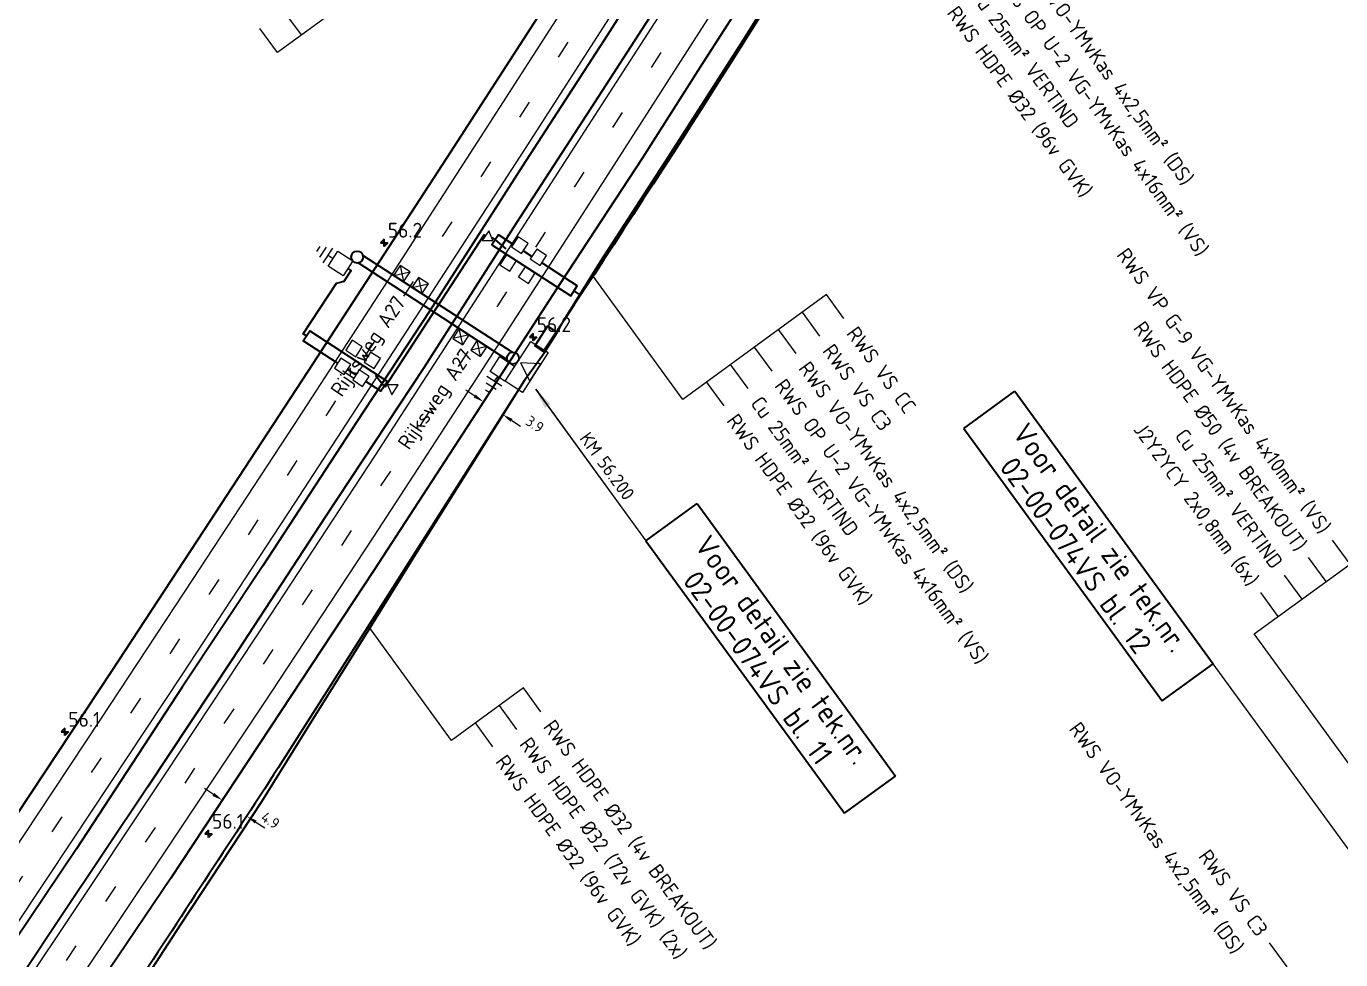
# Model space of a CAD drawing. Header units: metres. Extents: x 134219 to 139178, y 438661 to 444352.
# Drawn here: x 135219.3 to 135440.9, y 442764.8 to 442922.2 of the extents above; entities that cross this region are included whole.
import ezdxf
from ezdxf.enums import TextEntityAlignment as Align

# ---------------------------------------------------------------- set-up
doc = ezdxf.new("R2010")
doc.units = ezdxf.units.M
doc.linetypes.add('39strp', pattern=[12, 3, -9])
doc.layers.get('DEFPOINTS').update_dxf_attribs({"color": 193})
for name, color, linetype, lineweight in [('N-WE-AM-KILOMETRERING-S', 7, 'Continuous', 25), ('N-WE-KL-DATA-S', 10, 'Continuous', 25), ('N-WE-KL-ET_LS_OV-T35', 3, 'Continuous', 35), ('N-WE-KL-ET_LS_OV_KABEL-G', 10, 'KL-LS-OV-N', 35), ('N-WE-KL-ET_LS_OV_KABEL-M', 7, 'Continuous', 18), ('N-WE-KL-ET_LS_OV_KABEL-T25', 7, 'Continuous', 25), ('N-WE-KL-ET_MANTELBUIS-G', 10, 'Continuous', 35), ('N-WE-KL-MONITORING-S', 10, 'Continuous', 25), ('N-WE-VW-BEWEGWIJZERING_DRAAGCONSTRUCTIE_PORTAAL-G', 7, 'Continuous', 35), ('N-WE-VW-VS-S', 160, 'Continuous', 25), ('Utd-ondergr-bs', 8, 'Continuous', 35), ('X-XX-AL-AANPIJLING-G', 7, 'Continuous', 18), ('X-XX-AL-AANPIJLING-S', 7, 'Continuous', 25)]:
    doc.layers.add(name, color=color, linetype=linetype, lineweight=lineweight)
doc.layers.add('N-WE-KL-MONITORING-T25', color=2, linetype='Continuous')
doc.layers.add('Utd-weg-bs', color=8, linetype='Continuous')
doc.styles.add('dtm a2ee v011$0$rtw_iso', font='NLCS-ISO.ttf')
doc.styles.add('ISO18', font='NLCS-ISO.ttf')
doc.styles.add('ISO25', font='NLCS-ISO.ttf')
doc.styles.add('NLCS-ISO', font='NLCS-ISO.ttf')
doc.styles.add('NLCS_18', font='NLCS-ISO.ttf', dxfattribs={"height": 1.8})
doc.linetypes.add('KL-LS-OV-N', pattern='A,4,-1,[103,NLCS.SHX,S=0.75,R=0,X=0,Y=0],-1,4,-1.5,["0V",Standard,S=1,R=0,X=0,Y=-0.5],-3', length=14.5)
doc.dimstyles.new('NLCS_t18_pijl_Dimension_l3_h1', dxfattribs={"dimtxt": 1.8, "dimasz": 1.8, "dimexe": 2, "dimexo": 2, "dimgap": 0.7, "dimtad": 1, "dimdec": 1, "dimzin": 0, "dimdsep": 46, "dimtxsty": 'NLCS_18', "dimcen": 2.5, "dimdle": 2, "dimclrd": 256, "dimclre": 256, "dimclrt": 256, "dimadec": 1, "dimazin": 0, "dimtfac": 1, "dimtdec": 1, "dimtofl": 0, "dimtmove": 1, "dimatfit": 0, "dimfxl": 0, "dimtolj": 1, "dimtzin": 0, "dimlwd": 18, "dimlwe": 18, "dimarcsym": 0})
doc.dimstyles.new('UTD', dxfattribs={"dimtxt": 1.8, "dimasz": 1.8, "dimexe": 0, "dimexo": 0, "dimgap": 0.5, "dimtad": 1, "dimdec": 1, "dimzin": 1, "dimdsep": 46, "dimtxsty": 'ISO18', "dimcen": 2.5, "dimclrd": 256, "dimclre": 256, "dimclrt": 1, "dimadec": 0, "dimazin": 0, "dimtfac": 1, "dimtdec": 1, "dimtmove": 0, "dimatfit": 3, "dimfxl": 0, "dimlwd": -1, "dimlwe": -1, "dimarcsym": 0})

# ---------------------------------------------------------------- blocks, each defined once
blk = doc.blocks.new('SVW-VS_KAST_OS DS_TUSSEN A POOT PORTAAL-SO')
blk.add_lwpolyline([(-4, 3.5), (4, 3.5), (4, 0), (-4, 0), (-4, 3.5)])
blk.add_lwpolyline([(-1.75, 0), (1.75, 0), (0, 3)], close=True)
blk = doc.blocks.new('SKL-MONITORING_MEETPUNT_AARDING')
for points in [[(-1.5, 1.5), (1.5, 1.5), (1.5, -1.5), (-1.5, -1.5), (-1.5, 1.5)], [(0, -1.5), (0, -2.5)], [(1.5, -2.5), (-1.5, -2.5)], [(1, -3.5), (-1, -3.5)], [(-0.5, -4.5), (0.5, -4.5)]]:
    blk.add_lwpolyline(points)
blk = doc.blocks.new('SKL-DATA_SIGNAALGEVER-SO')
blk.add_lwpolyline([(-1, 2), (-1, 0), (1, 0), (1, 2)], close=True)
blk = doc.blocks.new('SVW-VS_KAST_LUSKOPPELKAST-SO')
blk.add_lwpolyline([(0, 1.5), (-1, 0), (1, 0)], close=True)
blk = doc.blocks.new('SKL-DATA_SIGNAALGEVER_STATISCH-SO')
blk.add_lwpolyline([(0, 1), (0, -1), (2, -1), (2, 1)], close=True)
for points in [[(2, 1), (0, -1)], [(0, 1), (2, -1)]]:
    blk.add_lwpolyline(points)
blk = doc.blocks.new('SAL-AM_KILOMETRERING-SO (1)')
blk.add_lwpolyline([(10, 0), (19, 0), (37, 0)])
at = {"style": 'NLCS-ISO'}
blk.add_text('KM', height=2.25, dxfattribs=at).set_placement((21, 1))
blk.add_attdef('KM', (26, 1), '', height=2.25, dxfattribs=at)
blk = doc.blocks.new('dtm a2ee v011$0$hecto-flat-77')
at = {"layer": 'Utd-ondergr-bs'}
for p, q in [((0, 0.625), (-0.625, 0)), ((-0.625, 0), (0.625, 0)), ((0, -0.625), (0, 0.625)), ((0.625, 0), (0, -0.625))]:
    blk.add_line(p, q, dxfattribs=at)
blk = doc.blocks.new('dtm a2ee v011$0$hecto-flat-80')
at = {"layer": 'Utd-ondergr-bs'}
for p, q in [((0, 0.625), (-0.625, 0)), ((-0.625, 0), (0.625, 0)), ((0, -0.625), (0, 0.625)), ((0.625, 0), (0, -0.625))]:
    blk.add_line(p, q, dxfattribs=at)
blk = doc.blocks.new('dtm a2ee v011$0$hecto-flat-81')
at = {"layer": 'Utd-ondergr-bs'}
for p, q in [((0, 0.625), (-0.625, 0)), ((-0.625, 0), (0.625, 0)), ((0, -0.625), (0, 0.625)), ((0.625, 0), (0, -0.625))]:
    blk.add_line(p, q, dxfattribs=at)
blk = doc.blocks.new('dtm a2ee v011$0$hecto-flat-82')
at = {"layer": 'Utd-ondergr-bs'}
for p, q in [((0, 0.625), (-0.625, 0)), ((-0.625, 0), (0.625, 0)), ((0, -0.625), (0, 0.625)), ((0.625, 0), (0, -0.625))]:
    blk.add_line(p, q, dxfattribs=at)
blk = doc.blocks.new('*D573')
at = {"layer": 'DEFPOINTS', "color": 0, "transparency": 16777216}
for p in [(135252.31, 442791.68), (135256.43, 442788.99), (135256.43, 442788.99)]:
    blk.add_point(p, dxfattribs=at)
at = {"layer": 'N-WE-KL-ET_LS_OV_KABEL-M', "linetype": 'Continuous', "lineweight": 18, "transparency": 16777216}
for p, q in [((135250.8, 442792.67), (135249.29, 442793.65)), ((135257.94, 442788.01), (135259.45, 442787.03))]:
    blk.add_line(p, q, dxfattribs=at)
at = {"layer": 'N-WE-KL-ET_LS_OV_KABEL-M', "lineweight": 18, "transparency": 16777216}
for p, q in [((135252.31, 442791.68), (135253.4, 442793.36)), ((135256.43, 442788.99), (135257.53, 442790.67))]:
    blk.add_line(p, q, dxfattribs=at)
at = {"layer": 'N-WE-KL-ET_LS_OV_KABEL-M', "transparency": 16777216}
for points in [[(135250.97, 442792.92), (135250.64, 442792.41), (135252.31, 442791.68)], [(135258.1, 442788.26), (135257.78, 442787.76), (135256.43, 442788.99)]]:
    blk.add_solid(points, dxfattribs=at)
at = {"layer": 'N-WE-KL-ET_LS_OV_KABEL-M', "transparency": 16777216, "insert": (135260.42, 442788.3), "char_height": 1.8, "attachment_point": 5, "rotation": 326.8858, "style": 'NLCS_18'}
blk.add_mtext('\\A1;4.9', dxfattribs=at)
blk = doc.blocks.new('*D598')
at = {"layer": 'DEFPOINTS', "color": 0, "transparency": 16777216}
for p in [(135296.36, 442858.83), (135299.59, 442856.71), (135299.59, 442856.71)]:
    blk.add_point(p, dxfattribs=at)
at = {"layer": 'N-WE-KL-ET_LS_OV_KABEL-M', "linetype": 'Continuous', "lineweight": 18, "transparency": 16777216}
for p, q in [((135294.86, 442859.82), (135293.36, 442860.81)), ((135301.1, 442855.72), (135302.6, 442854.73))]:
    blk.add_line(p, q, dxfattribs=at)
at = {"layer": 'N-WE-KL-ET_LS_OV_KABEL-M', "lineweight": 18, "transparency": 16777216}
for p, q in [((135296.36, 442858.83), (135297.46, 442860.51)), ((135299.59, 442856.71), (135300.69, 442858.38))]:
    blk.add_line(p, q, dxfattribs=at)
at = {"layer": 'N-WE-KL-ET_LS_OV_KABEL-M', "transparency": 16777216}
for points in [[(135295.02, 442860.07), (135294.69, 442859.57), (135296.36, 442858.83)], [(135301.26, 442855.97), (135300.93, 442855.47), (135299.59, 442856.71)]]:
    blk.add_solid(points, dxfattribs=at)
at = {"layer": 'N-WE-KL-ET_LS_OV_KABEL-M', "transparency": 16777216, "insert": (135305.01, 442855.07), "char_height": 1.8, "attachment_point": 5, "rotation": 326.6733, "style": 'NLCS_18'}
blk.add_mtext('\\A1;3.9', dxfattribs=at)

msp = doc.modelspace()

# ---------------------------------------------------------------- linework, layer by layer
at = {"layer": 'N-WE-KL-ET_LS_OV-T35'}
for p, q in [((135377.33, 442854.37, 4.81), (135385.94, 442860.64, 4.81)), ((135385.95, 442860.63), (135419.41, 442814.69)), ((135377.34, 442854.36), (135410.8, 442808.42)), ((135323.74, 442835.43), (135332.36, 442841.7)), ((135332.36, 442841.7), (135365.82, 442795.76)), ((135323.74, 442835.43), (135357.2, 442789.48)), ((135410.8, 442808.42), (135419.41, 442814.69)), ((135357.2, 442789.48), (135365.82, 442795.76))]:
    msp.add_line(p, q, dxfattribs=at)
at = {"layer": 'N-WE-KL-ET_LS_OV_KABEL-G'}
for p, q in [((135279.75, 442861.37), (135279.6, 442861.47)), ((135280.17, 442861.7), (135280.02, 442861.79))]:
    msp.add_line(p, q, dxfattribs=at)
at = {"layer": 'N-WE-KL-ET_LS_OV_KABEL-G', "flags": 128}
for points in [[(135399.05, 443017.41), (135396.96, 443011.93), (135358.99, 442949.56, -0.009221), (135306.6, 442867.57)], [(135302.23, 442860.86), (135262.52, 442798.37, -0.001946), (135237.49, 442760.07)]]:
    msp.add_lwpolyline(points, format="xyb", dxfattribs=at)
for points in [[(135279.75, 442861.37), (135296.45, 442887.01), (135296.68, 442886.86)], [(135297.73, 442886.54), (135298.31, 442886.16), (135300.14, 442884.62)], [(135266.51, 442869.95), (135265.92, 442870.33), (135271.56, 442878.87), (135272.87, 442879.21), (135274.04, 442880.99), (135273.51, 442881.34)], [(135312.73, 442876.82), (135311.61, 442877.54)], [(135278.16, 442863.35), (135279.6, 442861.47)]]:
    msp.add_lwpolyline(points, dxfattribs=at)
at = {"layer": 'N-WE-KL-ET_MANTELBUIS-G', "flags": 128}
for points in [[(135301.36, 442885.38), (135298.86, 442887), (135297.77, 442885.32), (135311.07, 442876.7), (135312.16, 442878.38), (135306.18, 442882.26)], [(135304.5, 442883.35), (135303.04, 442884.29)], [(135271.75, 442865.36), (135265.96, 442869.12), (135267.06, 442870.79), (135280.15, 442862.3), (135279.05, 442860.63), (135276.51, 442862.28)], [(135274.83, 442863.37), (135273.43, 442864.28)]]:
    msp.add_lwpolyline(points, dxfattribs=at)
at = {"layer": 'N-WE-VW-BEWEGWIJZERING_DRAAGCONSTRUCTIE_PORTAAL-G'}
for points in [[(135300.35, 442865.95), (135275.2, 442882.26)], [(135301.16, 442867.21), (135276.01, 442883.52)]]:
    msp.add_lwpolyline(points, dxfattribs=at)
for centre in [(135275.05, 442883.25), (135301.31, 442866.22)]:
    msp.add_circle(centre, 1, dxfattribs=at)
at = {"layer": 'Utd-ondergr-bs', "flags": 128}
for points in [[(135417.35, 443107.56), (135415.6, 443104.37), (135416.99, 443103.52), (135403.04, 443080.44), (135390.06, 443059.54), (135388.92, 443060.27), (135386.12, 443055.5), (135386.66, 443055.08), (135374.25, 443035.15), (135373.61, 443035.54), (135370.81, 443031.07), (135371.96, 443030.24), (135361.4, 443013.31), (135361.84, 443013.01), (135345.83, 442987.23), (135327.24, 442958.05), (135308.92, 442929.11), (135290.17, 442900), (135266.75, 442863.98), (135249.17, 442837.17), (135233.69, 442813.5), (135217.65, 442789.28)], [(135427.81, 443098.31), (135413.95, 443075.27), (135396.72, 443047.19), (135384.38, 443027.43), (135377.54, 443015.99), (135366.42, 442998.03), (135353.58, 442977.73), (135341.21, 442958.26), (135329.01, 442939.14), (135317.18, 442920.62), (135302.95, 442898.58), (135287.29, 442874.21), (135274.99, 442855.5), (135259.14, 442831.19), (135245.53, 442810.76), (135227.74, 442783.49), (135212.01, 442760.2), (135196.97, 442737.77), (135179.54, 442712.01)], [(135430.78, 443094.52), (135417.27, 443072.18), (135405.84, 443053.5), (135400.26, 443044.58), (135387.87, 443024.77), (135374.78, 443003.44), (135359.85, 442979.52), (135343.64, 442954), (135329.75, 442932), (135315.11, 442909.36), (135301.89, 442889), (135286.26, 442864.59), (135269.67, 442839.38), (135253.96, 442815.42), (135239.69, 442793.9), (135225.09, 442772.01), (135212.33, 442752.94), (135199.12, 442733.22), (135187.59, 442716.29)], [(135308.79, 442870.51), (135309.94, 442872.66), (135316.09, 442882.49), (135327.48, 442900.1), (135340.27, 442919.99), (135351.29, 442937.64), (135360.43, 442951.96), (135371.83, 442970.25), (135380.59, 442984.01), (135389.43, 442998.47), (135396.32, 443009.39), (135399.4, 443016.05)], [(135343.89, 442932.46), (135332.88, 442915.29), (135323.08, 442899.85), (135309.39, 442878.99), (135295.13, 442856.93), (135277.85, 442830.41), (135262.2, 442806.64), (135243.62, 442778.55), (135230.28, 442758.8), (135217.23, 442739.41)], [(135222.06, 442735.14), (135224.59, 442739.44), (135232.28, 442750.66), (135245.28, 442770.7), (135258.97, 442791.47), (135267.61, 442805.38), (135276.45, 442819.51), (135285.14, 442833.57), (135295.97, 442850.78), (135303.43, 442862.7), (135306.62, 442867.15)]]:
    msp.add_lwpolyline(points, dxfattribs=at)
msp.add_lwpolyline([(135308.79, 442870.51), (135307.14, 442871.58), (135305.01, 442868.27), (135306.62, 442867.15)], close=True, dxfattribs=at)
at = {"layer": 'Utd-weg-bs', "flags": 128}
for points in [[(135422.47, 443105.83), (135407.44, 443081.16), (135391.73, 443055.5), (135376.42, 443030.75), (135359.63, 443003.73), (135343.24, 442977.48), (135327.35, 442952.56), (135310.62, 442926.44), (135296.43, 442904.35), (135280.97, 442880.41), (135264.29, 442854.83), (135247.42, 442829.09), (135231.78, 442805.34), (135218.78, 442785.72), (135203.47, 442762.86), (135189.52, 442742.18), (135177.12, 442723.85), (135163.09, 442703.24)], [(135427.21, 443099.66), (135410.45, 443072.18), (135394.73, 443046.44), (135379.98, 443022.59), (135361.77, 442993.3), (135341.9, 442961.79), (135323.59, 442933.08), (135303.14, 442901.24), (135282.77, 442869.78), (135264.5, 442841.79), (135245.48, 442812.85), (135227.03, 442784.99), (135207.29, 442755.42), (135188.25, 442727.29), (135176.98, 442710.64)], [(135431.95, 443093.81), (135416.05, 443067.63), (135400.72, 443042.82), (135386.19, 443019.48), (135367.61, 442989.79), (135348.79, 442959.84), (135329.88, 442930.12), (135311.63, 442901.76), (135296.61, 442878.49), (135278.08, 442849.88), (135260.36, 442822.88), (135242.67, 442796.16), (135224.94, 442769.56), (135206.1, 442741.46), (135189.76, 442717.45)], [(135436.75, 443087.6), (135423.72, 443066.38), (135408.29, 443041.1), (135393.58, 443017.63), (135377.35, 442991.61), (135361.36, 442966.1), (135345.49, 442941.03), (135329.09, 442915.49), (135313.12, 442890.6), (135295.09, 442862.7), (135277.74, 442836.03), (135260.42, 442809.75), (135242.99, 442783.59), (135227.62, 442760.54), (135211.46, 442736.54), (135203.54, 442724.79)]]:
    msp.add_lwpolyline(points, dxfattribs=at)
at = {"layer": 'Utd-weg-bs', "linetype": '39strp', "flags": 128}
for points in [[(135424.85, 443102.73), (135410.37, 443079.02), (135395.25, 443054.32), (135378.13, 443026.58), (135361.3, 442999.56), (135345.58, 442974.37), (135328.33, 442947.26), (135312.9, 442923.08), (135295.11, 442895.52), (135282.18, 442875.59), (135265.76, 442850.31), (135248.7, 442824.32), (135232.23, 442799.4), (135218.46, 442778.67), (135200.16, 442751.47), (135184.19, 442727.7), (135170.08, 442706.97)], [(135434.33, 443090.73), (135420.39, 443067.88), (135403.75, 443040.91), (135389.1, 443017.26), (135371.61, 442989.43), (135355.86, 442964.28), (135338.9, 442937.6), (135323.44, 442913.36), (135303.37, 442882.25), (135283.88, 442852.09), (135265.08, 442823.55), (135244.74, 442792.73), (135224.15, 442761.93), (135207.62, 442737.34), (135196.66, 442721.13)]]:
    msp.add_lwpolyline(points, dxfattribs=at)
at = {"layer": 'X-XX-AL-AANPIJLING-S'}
for p, q in [((135265.65, 442920.69), (135262.7, 442924.73)), ((135261.6, 442917.75), (135258.66, 442921.79)), ((135329.94, 442859.25), (135314.82, 442880.01)), ((135357.13, 442872.87), (135354.19, 442876.92)), ((135353.09, 442869.93), (135350.15, 442873.97)), ((135349.05, 442866.99), (135346.1, 442871.03)), ((135345.01, 442864.04), (135342.06, 442868.08)), ((135340.96, 442861.1), (135338.02, 442865.14)), ((135336.92, 442858.16), (135333.98, 442862.2)), ((135442.47, 442831.48), (135439.53, 442835.53)), ((135426.31, 442819.71), (135442.47, 442831.48)), ((135438.43, 442828.54), (135435.49, 442832.58)), ((135434.39, 442825.6), (135431.44, 442829.64)), ((135430.35, 442822.65), (135427.4, 442826.7)), ((135290.95, 442801.78), (135276.93, 442821.04)), ((135486.3, 442737.33), (135426.31, 442819.71)), ((135306.02, 442806.57), (135303.08, 442810.61)), ((135301.98, 442803.63), (135299.03, 442807.67)), ((135297.94, 442800.68), (135294.99, 442804.72)), ((135431.84, 442763.61), (135428.9, 442767.65))]:
    msp.add_line(p, q, dxfattribs=at)
for points in [[(135388.7, 443025.31), (135365.86, 442993.68), (135261.6, 442917.75)], [(135354.19, 442876.92), (135329.94, 442859.25)], [(135303.08, 442810.61), (135290.95, 442801.78)]]:
    msp.add_lwpolyline(points, dxfattribs=at)

# ---------------------------------------------------------------- block references
at = {"layer": 'N-WE-AM-KILOMETRERING-S'}
ref = msp.add_blockref('SAL-AM_KILOMETRERING-SO (1)', (135299.26, 442869.05), dxfattribs=dict(at, rotation=306.0659960426734))
ref.add_attrib('KM', '56.200', (135315.37, 442848.62), dxfattribs={"layer": 'N-WE-KL-MONITORING-T25', "height": 2.25, "rotation": 306.066, "style": 'ISO25'})
at = {"layer": 'N-WE-KL-DATA-S'}
for p, rotation in [((135282.04, 442879.61), 57.04414904046086), ((135285.13, 442877.6), 57.04414904046086), ((135293.09, 442870.66), 237.0441490386467), ((135296.12, 442868.7), 237.0441490386467)]:
    msp.add_blockref('SKL-DATA_SIGNAALGEVER_STATISCH-SO', p, dxfattribs=dict(at, rotation=rotation))
at = {"layer": 'N-WE-KL-MONITORING-S'}
for p, rotation in [((135272.25, 442882.15), 237.0441490418601), ((135299.53, 442864.4), 327.0525420737469)]:
    msp.add_blockref('SKL-MONITORING_MEETPUNT_AARDING', p, dxfattribs=dict(at, rotation=rotation))
at = {"layer": 'N-WE-VW-VS-S'}
for name, p, rotation in [('SVW-VS_KAST_LUSKOPPELKAST-SO', (135296.68, 442886.86), 237.004501158479), ('SKL-DATA_SIGNAALGEVER-SO', (135301.93, 442884.42), 326.7587134056574), ('SKL-DATA_SIGNAALGEVER-SO', (135299.95, 442881.41), 326.7587134056574), ('SKL-DATA_SIGNAALGEVER-SO', (135305.06, 442882.38), 326.7587134056574), ('SKL-DATA_SIGNAALGEVER-SO', (135303.09, 442879.37), 326.7587134056574), ('SKL-DATA_SIGNAALGEVER-SO', (135273.99, 442867), 327.2790821876271), ('SVW-VS_KAST_OS DS_TUSSEN A POOT PORTAAL-SO', (135305.09, 442863.78), 57.05254207374686), ('SKL-DATA_SIGNAALGEVER-SO', (135272.04, 442863.97), 327.2790821876271), ('SKL-DATA_SIGNAALGEVER-SO', (135277.08, 442865.01), 327.2790821876271), ('SKL-DATA_SIGNAALGEVER-SO', (135275.13, 442861.99), 327.2790821876271), ('SVW-VS_KAST_LUSKOPPELKAST-SO', (135281.42, 442860.87), 56.65824222386903)]:
    msp.add_blockref(name, p, dxfattribs=dict(at, rotation=rotation))
at = {"layer": 'Utd-ondergr-bs'}
for name, p in [('dtm a2ee v011$0$hecto-flat-82', (135279.62, 442885.67)), ('dtm a2ee v011$0$hecto-flat-81', (135304.73, 442869.73)), ('dtm a2ee v011$0$hecto-flat-77', (135225.75, 442803.2)), ('dtm a2ee v011$0$hecto-flat-80', (135249.98, 442786))]:
    msp.add_blockref(name, p, dxfattribs=at)

# ---------------------------------------------------------------- texts
at = {"layer": 'N-WE-KL-ET_LS_OV-T35', "style": 'NLCS-ISO'}
for s, p in [('Voor detail zie tek.nr.', (135398.94, 442834.93)), ('02-00-074VS bl. 12', (135394.8, 442831.92)), ('Voor detail zie tek.nr.', (135345.34, 442816)), ('02-00-074VS bl. 11', (135341.21, 442812.99))]:
    msp.add_text(s, height=3.5, rotation=306.066, dxfattribs=at).set_placement(p, align=Align.CENTER)
at = {"layer": 'N-WE-KL-ET_LS_OV_KABEL-T25', "style": 'NLCS-ISO'}
for s, p in [('RWS VO-YMvKas 4x2,5mm² (DS)', (135387.5, 442933.96)), ('RWS OP U-2 VG-YMvKas 4x16mm² (VS)', (135383.46, 442931.02)), ('Cu 25mm² VERTIND', (135379.42, 442928.07)), ('RWS HDPE Ø32 (96v GVK)', (135375.38, 442925.13)), ('RWS VS CC', (135358.43, 442871.09)), ('RWS VS C3', (135354.39, 442868.14)), ('RWS VO-YMvKas 4x2,5mm² (DS)', (135350.35, 442865.2)), ('RWS OP U-2 VG-YMvKas 4x16mm² (VS)', (135346.31, 442862.26)), ('Cu 25mm² VERTIND', (135342.27, 442859.31)), ('RWS HDPE Ø32 (96v GVK)', (135338.22, 442856.37)), ('RWS HDPE Ø32 (4v BREAKOUT)', (135307.32, 442804.78)), ('RWS HDPE Ø32 (72v GVK) (2x)', (135303.28, 442801.84)), ('RWS HDPE Ø32 (96v GVK)', (135299.24, 442798.9))]:
    msp.add_text(s, height=2.5, rotation=306.066, dxfattribs=at).set_placement(p, align=Align.MIDDLE_LEFT)
for s, p in [('RWS VP G-9 VG-YMvKas 4x10mm² (VS)', (135438.4, 442837.08)), ('RWS HDPE Ø50 (4v BREAKOUT)', (135434.36, 442834.13)), ('J2Y2YCY 2x0,8mm (6x)', (135426.27, 442828.25)), ('Cu 25mm² VERTIND', (135430.31, 442831.19)), ('RWS VO-YMvKas 4x2,5mm² (DS)', (135423.73, 442766.26)), ('RWS VS C3', (135427.77, 442769.21))]:
    msp.add_text(s, height=2.5, rotation=306.066, dxfattribs=at).set_placement(p, align=Align.MIDDLE_RIGHT)
at = {"layer": 'Utd-ondergr-bs', "color": 7, "style": 'dtm a2ee v011$0$rtw_iso'}
for s, p in [('56.2', (135280.22, 442886.53)), ('56.2', (135305.32, 442870.6)), ('56.1', (135226.34, 442804.07)), ('56.1', (135250.57, 442786.87))]:
    msp.add_text(s, height=2.5, dxfattribs=at).set_placement(p)
at = {"layer": 'Utd-ondergr-bs', "style": 'dtm a2ee v011$0$rtw_iso'}
for p in [(135272.46, 442859.5), (135283.79, 442850.58)]:
    msp.add_text('Rijksweg A27', height=2.5, rotation=55.9605, dxfattribs=at).set_placement(p)

# ---------------------------------------------------------------- dimensions: what is measured, and where the dimension line sits
at = {"layer": 'N-WE-KL-ET_LS_OV_KABEL-M'}
for base, p1, p2, angle, picture, middle in [((135299.59, 442856.71), (135296.36, 442858.83), (135299.59, 442856.71), 326.6733, '*D598', (135304.13, 442853.73)), ((135256.43, 442788.99), (135252.31, 442791.68), (135256.43, 442788.99), 326.8858, '*D573', (135259.54, 442786.96))]:
    dim = msp.add_linear_dim(base=base, p1=p1, p2=p2, angle=angle, dimstyle='NLCS_t18_pijl_Dimension_l3_h1', dxfattribs=at)
    dim.commit()
    dim.dimension.update_dxf_attribs({"geometry": picture, "text_midpoint": middle, "dimtype": 161})

# ---------------------------------------------------------------- leaders
at = {"layer": 'X-XX-AL-AANPIJLING-G'}
for points in [[(135305.14, 442860.97), (135323.74, 442835.43)], [(135465.23, 442751.78), (135419.41, 442814.69)]]:
    msp.add_leader(points, dimstyle='UTD', override={"dimasz": 3.5, "dimfxl": 0}, dxfattribs=at)

doc.saveas('drawing.dxf')
